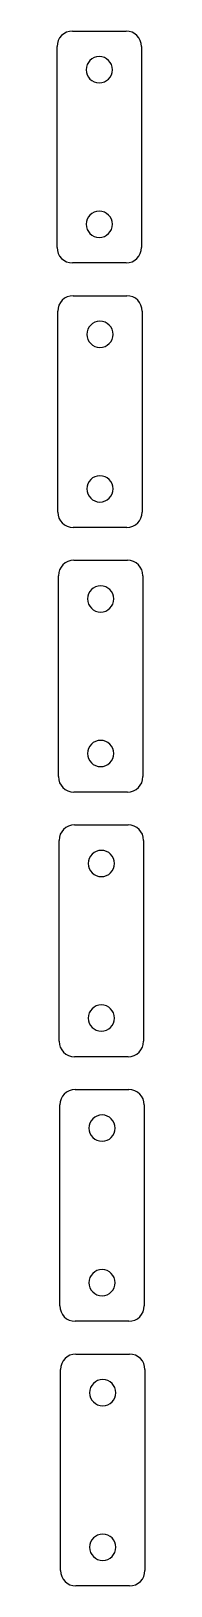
# Model space of a CAD drawing. Extents: x 0.98 to 1.43, y 1 to 8.92.
import ezdxf

# ---------------------------------------------------------------- set-up
doc = ezdxf.new("R2010")
doc.units = 0
doc.layers.add('5', color=7, linetype='CONTINUOUS')

msp = doc.modelspace()

# ---------------------------------------------------------------- linework, layer by layer
at = {"layer": '5', "color": 5, "linetype": 'CONTINUOUS'}
for p, q in [((1.061, 8.9216), (1.3343, 8.9216)), ((0.9823, 7.8192), (0.9823, 8.8429)), ((1.413, 8.8429), (1.413, 7.8192)), ((1.3343, 7.7405), (1.061, 7.7405)), ((1.0646, 7.5735), (1.3378, 7.5735)), ((0.9858, 6.4711), (0.9858, 7.4948)), ((1.4166, 7.4948), (1.4166, 6.4711)), ((1.3378, 6.3924), (1.0646, 6.3924)), ((1.0681, 6.2254), (1.3414, 6.2254)), ((0.9894, 5.123), (0.9894, 6.1467)), ((1.4201, 6.1467), (1.4201, 5.123)), ((1.3414, 5.0443), (1.0681, 5.0443)), ((1.0717, 4.8773), (1.3449, 4.8773)), ((0.9929, 3.7749), (0.9929, 4.7986)), ((1.4236, 4.7986), (1.4236, 3.7749)), ((1.3449, 3.6962), (1.0717, 3.6962)), ((1.0752, 3.5292), (1.3484, 3.5292)), ((0.9965, 2.4268), (0.9965, 3.4505)), ((1.4272, 3.4505), (1.4272, 2.4268)), ((1.3484, 2.3481), (1.0752, 2.3481)), ((1.0787, 2.1811), (1.352, 2.1811)), ((1, 1.0787), (1, 2.1024)), ((1.4307, 2.1024), (1.4307, 1.0787)), ((1.352, 1), (1.0787, 1))]:
    msp.add_line(p, q, dxfattribs=at)
for centre, radius, start, end in [((1.061, 8.8429), 0.0787, 90, 180), ((1.3343, 8.8429), 0.0787, 360, 90), ((1.1977, 8.7247), 0.0669, 360, 180), ((1.1977, 8.7247), 0.0669, 180, 360), ((1.1977, 7.9373), 0.0669, 90, 180), ((1.1977, 7.9373), 0.0669, 360, 90), ((1.1977, 7.9373), 0.0669, 180, 360), ((1.061, 7.8192), 0.0787, 180, 270), ((1.3343, 7.8192), 0.0787, 270, 360), ((1.0646, 7.4948), 0.0787, 90, 180), ((1.3378, 7.4948), 0.0787, 360, 90), ((1.2012, 7.3766), 0.0669, 360, 180), ((1.2012, 7.3766), 0.0669, 180, 360), ((1.2012, 6.5892), 0.0669, 90, 180), ((1.2012, 6.5892), 0.0669, 360, 90), ((1.2012, 6.5892), 0.0669, 180, 360), ((1.0646, 6.4711), 0.0787, 180, 270), ((1.3378, 6.4711), 0.0787, 270, 360), ((1.0681, 6.1467), 0.0787, 90, 180), ((1.3414, 6.1467), 0.0787, 360, 90), ((1.2047, 6.0286), 0.0669, 360, 180), ((1.2047, 6.0286), 0.0669, 180, 360), ((1.2047, 5.2411), 0.0669, 90, 180), ((1.2047, 5.2411), 0.0669, 360, 90), ((1.2047, 5.2411), 0.0669, 180, 360), ((1.0681, 5.123), 0.0787, 180, 270), ((1.3414, 5.123), 0.0787, 270, 360), ((1.0717, 4.7986), 0.0787, 90, 180), ((1.3449, 4.7986), 0.0787, 360, 90), ((1.2083, 4.6805), 0.0669, 360, 180), ((1.2083, 4.6805), 0.0669, 180, 360), ((1.2083, 3.893), 0.0669, 90, 180), ((1.2083, 3.893), 0.0669, 180, 360), ((1.2083, 3.893), 0.0669, 360, 90), ((1.0717, 3.7749), 0.0787, 180, 270), ((1.3449, 3.7749), 0.0787, 270, 360), ((1.0752, 3.4505), 0.0787, 90, 180), ((1.3484, 3.4505), 0.0787, 360, 90), ((1.2118, 3.3324), 0.0669, 360, 180), ((1.2118, 3.3324), 0.0669, 180, 360), ((1.2118, 2.5449), 0.0669, 90, 180), ((1.2118, 2.5449), 0.0669, 180, 360), ((1.2118, 2.5449), 0.0669, 360, 90), ((1.0752, 2.4268), 0.0787, 180, 270), ((1.3484, 2.4268), 0.0787, 270, 360), ((1.0787, 2.1024), 0.0787, 90, 180), ((1.352, 2.1024), 0.0787, 360, 90), ((1.2154, 1.9843), 0.0669, 360, 180), ((1.2154, 1.9843), 0.0669, 180, 360), ((1.2154, 1.1969), 0.0669, 90, 180), ((1.2154, 1.1969), 0.0669, 180, 360), ((1.2154, 1.1969), 0.0669, 360, 90), ((1.0787, 1.0787), 0.0787, 180, 270), ((1.352, 1.0787), 0.0787, 270, 360)]:
    msp.add_arc(centre, radius, start, end, dxfattribs=at)

doc.saveas('drawing.dxf')
